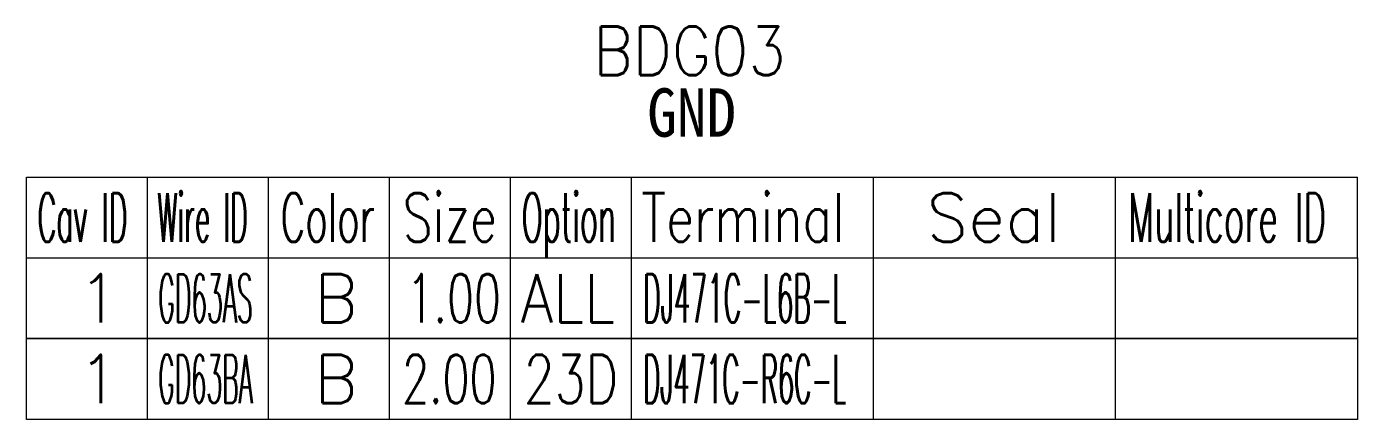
# Model space of a CAD drawing. Header units: inches. Extents: x 47316 to 59086, y 3141 to 11743.
# Drawn here: x 51436.4 to 51518.9, y 5871.4 to 5895.7 of the extents above; entities that cross this region are included whole.
import ezdxf

# ---------------------------------------------------------------- set-up
doc = ezdxf.new("R2010")
doc.units = ezdxf.units.IN
doc.header["$MEASUREMENT"] = 0
doc.styles.get("Standard").update_dxf_attribs({"font": ''})
doc.styles.get('Standard').set_extended_font_data('SimSun')

msp = doc.modelspace()

# ---------------------------------------------------------------- linework, layer by layer
at = {"color": 0, "linetype": 'Continuous', "lineweight": 15}
for p, q in [((51436.412, 5886.397), (51518.912, 5886.397)), ((51436.412, 5881.397), (51436.412, 5886.397)), ((51436.412, 5881.397), (51518.912, 5881.397))]:
    msp.add_line(p, q, dxfattribs=at)
at = {"color": 7, "linetype": 'Continuous', "lineweight": 15}
for p, q in [((51443.912, 5881.397), (51443.912, 5886.397)), ((51451.412, 5881.397), (51451.412, 5886.397)), ((51458.912, 5881.397), (51458.912, 5886.397)), ((51466.412, 5881.397), (51466.412, 5886.397)), ((51473.912, 5881.397), (51473.912, 5886.397)), ((51488.912, 5881.397), (51488.912, 5886.397)), ((51503.912, 5881.397), (51503.912, 5886.397)), ((51518.912, 5881.397), (51518.912, 5886.397))]:
    msp.add_line(p, q, dxfattribs=at)
at = {"color": 102, "linetype": 'Continuous', "lineweight": 15}
for p, q in [((51443.912, 5876.397), (51443.912, 5881.397)), ((51451.412, 5876.397), (51451.412, 5881.397)), ((51458.912, 5876.397), (51458.912, 5881.397)), ((51466.412, 5876.397), (51466.412, 5881.397)), ((51473.912, 5876.397), (51473.912, 5881.397)), ((51488.912, 5876.397), (51488.912, 5881.397)), ((51503.912, 5876.397), (51503.912, 5881.397)), ((51443.912, 5871.397), (51443.912, 5876.397)), ((51451.412, 5871.397), (51451.412, 5876.397)), ((51458.912, 5871.397), (51458.912, 5876.397)), ((51466.412, 5871.397), (51466.412, 5876.397)), ((51473.912, 5871.397), (51473.912, 5876.397)), ((51488.912, 5871.397), (51488.912, 5876.397)), ((51503.912, 5871.397), (51503.912, 5876.397))]:
    msp.add_line(p, q, dxfattribs=at)
at = {"color": 0, "linetype": 'Continuous', "lineweight": 15}
for points in [[(51436.412, 5876.397), (51436.412, 5881.397), (51518.912, 5881.397), (51518.912, 5876.397)], [(51436.412, 5871.397), (51436.412, 5876.397), (51518.912, 5876.397), (51518.912, 5871.397)]]:
    msp.add_lwpolyline(points, close=True, dxfattribs=at)

# ---------------------------------------------------------------- texts
at = {"color": 6, "linetype": 'Continuous', "lineweight": 20, "char_height": 3, "attachment_point": 1}
for s, insert, width in [('\\Fromans.shx;\\W0.9000000000;\\T1.0000000000;\\o\\lBDG03', (51471.555, 5895.714), 13.24286), ('\\f黑体|b0|i0|c1|p0;\\W0.9000000000;\\T1.0000000000;\\o\\lGND', (51474.886, 5891.897), 5.82472)]:
    msp.add_mtext(s, dxfattribs=dict(at, insert=insert, width=width))
at = {"color": 7, "linetype": 'Continuous', "lineweight": 15, "char_height": 3, "attachment_point": 1}
for s, insert, width in [('\\Fromans.shx;\\W0.4292452830;\\T1.0000000000;\\o\\lCav ID', (51437.096, 5885.397), 6.5), ('\\Fromans.shx;\\W0.4026548673;\\T1.0000000000;\\o\\lWire ID', (51444.527, 5885.397), 6.5), ('\\Fromans.shx;\\W0.5687500000;\\T1.0000000000;\\o\\lColor', (51452.156, 5885.397), 6.5), ('\\Fromans.shx;\\W0.7222222222;\\T1.0000000000;\\o\\lSize', (51459.722, 5885.397), 6.5), ('\\Fromans.shx;\\W0.4595959596;\\T1.0000000000;\\o\\lOption', (51467.109, 5885.397), 6.5), ('\\Fromans.shx;\\W0.7480916031;\\T1.0000000000;\\o\\lTerminal', (51474.519, 5885.397), 14), ('\\Fromans.shx;\\W1.0000000000;\\T1.0000000000;\\o\\lSeal', (51492.198, 5885.397), 9.28571), ('\\Fromans.shx;\\W0.5185185185;\\T1.0000000000;\\o\\lMulticore ID', (51504.708, 5885.397), 14), ('\\Fromans.shx;\\W1.0000000000;\\T1.0000000000;\\o\\l1', (51439.591, 5880.397), 2.85714), ('\\Fromans.shx;\\W1.0000000000;\\T1.0000000000;\\o\\l1', (51439.591, 5875.397), 2.85714)]:
    msp.add_mtext(s, dxfattribs=dict(at, insert=insert, width=width))
at = {"color": 21, "linetype": 'Continuous', "lineweight": 15, "char_height": 3, "attachment_point": 1}
for s, insert, width in [('\\Fromans.shx;\\W0.3791666667;\\T1.0000000000;\\o\\lGD63AS', (51444.575, 5880.397), 6.5), ('\\Fromans.shx;\\W0.6500000000;\\T1.0000000000;\\o\\l1.00', (51459.969, 5880.397), 6.5), ('\\Fromans.shx;\\W0.4000000000;\\T1.0000000000;\\o\\lDJ471C-L6B-L', (51474.641, 5880.397), 14), ('\\Fromans.shx;\\W0.3760330579;\\T1.0000000000;\\o\\lGD63BA', (51444.573, 5875.397), 6.5), ('\\Fromans.shx;\\W0.6500000000;\\T1.0000000000;\\o\\l2.00', (51459.691, 5875.397), 6.5), ('\\Fromans.shx;\\W0.3935742972;\\T1.0000000000;\\o\\lDJ471C-R6C-L', (51474.637, 5875.397), 14)]:
    msp.add_mtext(s, dxfattribs=dict(at, insert=insert, width=width))
at = {"color": 140, "linetype": 'Continuous', "lineweight": 15, "char_height": 3, "attachment_point": 1}
for s, insert, width in [('\\Fromans.shx;\\W1.0000000000;\\T1.0000000000;\\o\\lB', (51454.234, 5880.397), 3), ('\\Fromans.shx;\\W0.8750000000;\\T1.0000000000;\\o\\lALL', (51467.037, 5880.397), 6.5), ('\\Fromans.shx;\\W1.0000000000;\\T1.0000000000;\\o\\lB', (51454.234, 5875.397), 3), ('\\Fromans.shx;\\W0.7459016393;\\T1.0000000000;\\o\\l23D', (51467.232, 5875.397), 6.5)]:
    msp.add_mtext(s, dxfattribs=dict(at, insert=insert, width=width))

doc.saveas('drawing.dxf')
